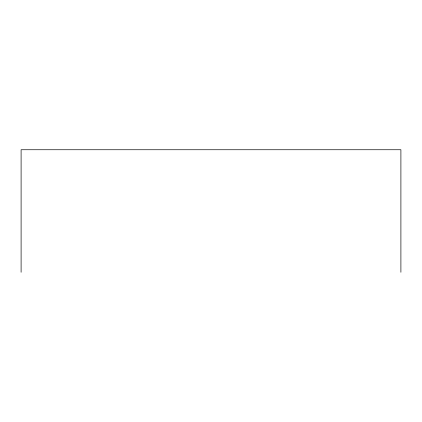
<?xml version="1.0" encoding="UTF-8"?>
<svg xmlns="http://www.w3.org/2000/svg" width="422" height="422" viewBox="0 0 422 422"><rect width="100%" height="100%" fill="white"/><g stroke="black" fill="none" stroke-linecap="round" stroke-linejoin="round"><path stroke-width="0.63" d="M400.9 272.259L400.9 149.741L21.1 149.741L21.1 272.259"/></g></svg>
